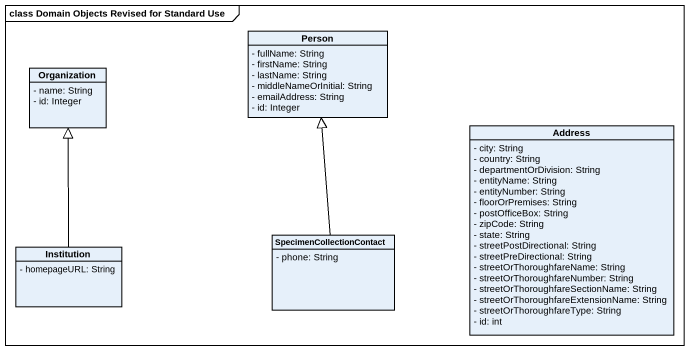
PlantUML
@startuml
mainframe class Domain Objects Revised for Standard Use
hide circle
hide empty members
skinparam classAttributeIconSize 0
class "Person" as Person_ {
  - fullName: String
  - firstName: String
  - lastName: String
  - middleNameOrInitial: String
  - emailAddress: String
  - id: Integer
}
class Organization {
  - name: String
  - id: Integer
}
class Address {
  - city: String
  - country: String
  - departmentOrDivision: String
  - entityName: String
  - entityNumber: String
  - floorOrPremises: String
  - postOfficeBox: String
  - zipCode: String
  - state: String
  - streetPostDirectional: String
  - streetPreDirectional: String
  - streetOrThoroughfareName: String
  - streetOrThoroughfareNumber: String
  - streetOrThoroughfareSectionName: String
  - streetOrThoroughfareExtensionName: String
  - streetOrThoroughfareType: String
  - id: int
}
class Institution {
  - homepageURL: String
}
class SpecimenCollectionContact {
  - phone: String
}
Institution -up-|> Organization
SpecimenCollectionContact -up-|> Person_
@enduml
